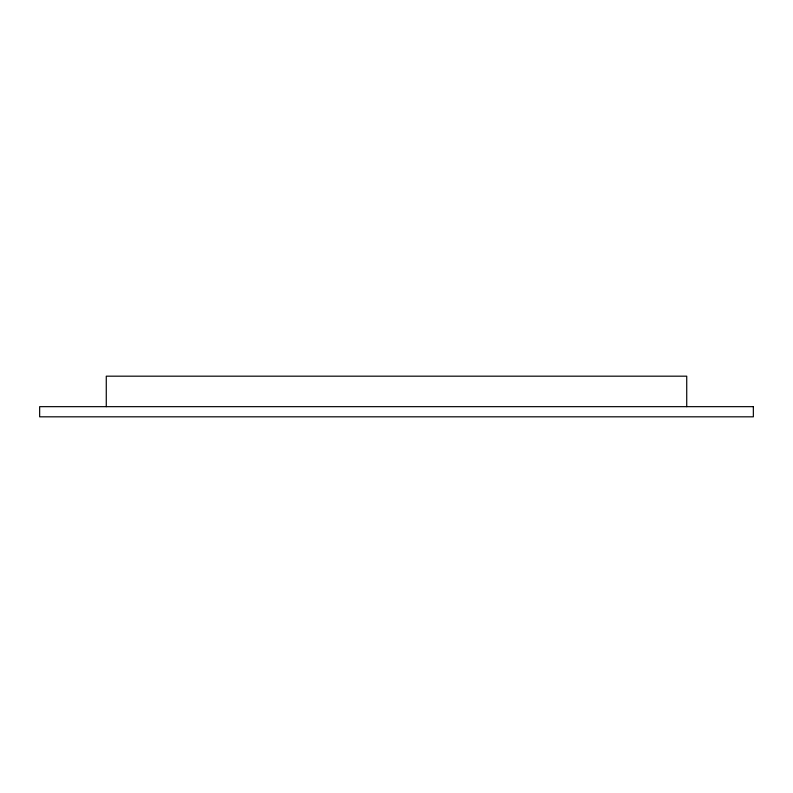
<?xml version="1.0" encoding="UTF-8"?>
<svg xmlns="http://www.w3.org/2000/svg" width="793" height="793" viewBox="0 0 793 793"><rect width="100%" height="100%" fill="white"/><g stroke="black" fill="none" stroke-linecap="round" stroke-linejoin="round"><path stroke-width="1.19" d="M686.728 406.66L686.728 376.179L106.272 376.179L106.272 406.66M753.35 406.66L39.65 406.66L39.65 416.821L753.35 416.821L753.35 406.66"/></g></svg>
